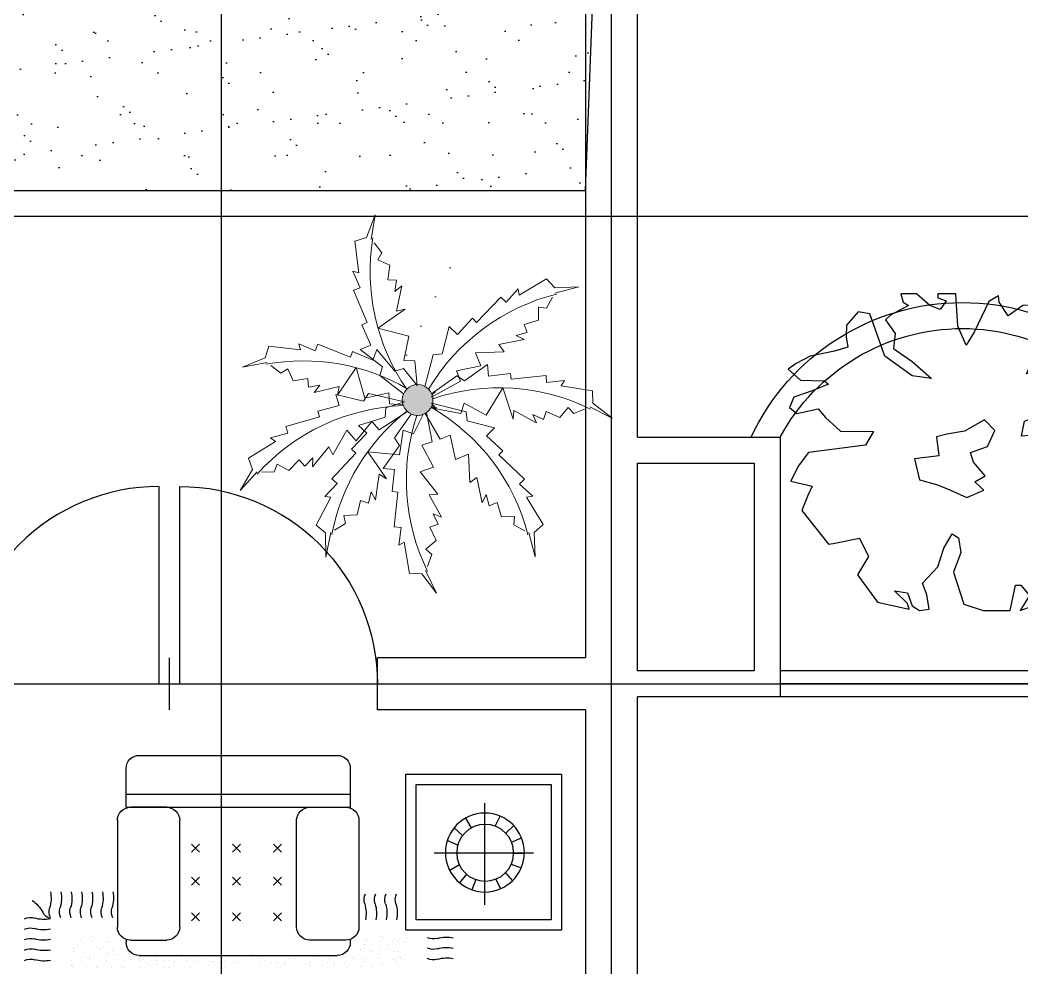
# Model space of a CAD drawing. Header units: millimetres. Extents: x 1203 to 40067, y 460 to 24960.
# Drawn here: x 17054 to 20909, y 16267 to 19916 of the extents above; entities that cross this region are included whole.
import ezdxf
from ezdxf.enums import TextEntityAlignment as Align

# ---------------------------------------------------------------- set-up
doc = ezdxf.new("R2010")
doc.units = ezdxf.units.MM
for name, color, linetype in [('2D', 7, 'Continuous'), ('DOTE', 1, 'Continuous'), ('JAJU', 2, 'Continuous'), ('JJ', 252, 'Continuous'), ('LVTRY', 6, 'Continuous'), ('SPACE', 3, 'Continuous'), ('WALL', 255, 'Continuous'), ('WINDOW', 2, 'Continuous'), ('WINDOW_TEXT', 7, 'Continuous')]:
    doc.layers.add(name, color=color, linetype=linetype)
doc.layers.add('植蜗', color=112, linetype='Continuous', lineweight=18)
doc.styles.add('DIM_FONT', font='SIMPLEX.shx', dxfattribs={"width": 0.8})
doc.styles.add('SIMPLEX', font='SIMPLEX.SHX')
doc.styles.get("Standard").update_dxf_attribs({"font": 'arial.ttf'})
pattern_1 = [(0, (-107970.93, -24056.27), (74.75576, 149.51152), [0, -149.51152])]

# ---------------------------------------------------------------- blocks, each defined once
blk = doc.blocks.new('_F120JDH')
at = {"layer": '2D', "color": 3}
for p, q in [((-622.5, 1510.2), (-599, 1428.8)), ((-470.6, 1510.2), (-622.5, 1510.2)), ((-342, 1397.5), (-470.6, 1510.2)), ((-90.9, 1510.2), (-266.2, 1510.2)), ((-266.2, 1510.2), (-266.2, 1472.6)), ((-266.2, 1472.6), (-184.4, 1441.3)), ((-73.4, 1197.2), (-90.9, 1510.2)), ((318, 1491.4), (224.5, 1435.1)), ((323.9, 1428.8), (318, 1491.4)), ((-546.5, 1397.5), (-721.7, 1303.7)), ((-599, 1428.8), (-546.5, 1397.5)), ((-242.8, 1360), (-342, 1397.5)), ((-184.4, 1441.3), (-242.8, 1360)), ((224.5, 1435.1), (84.3, 1140.9)), ((411.4, 1297.4), (323.9, 1428.8)), ((551.6, 1397.5), (411.4, 1297.4)), ((726.9, 1403.8), (551.6, 1397.5)), ((668.5, 1247.4), (726.9, 1403.8)), ((-1031.4, 1335), (-1142.4, 1209.7)), ((-920.4, 1316.2), (-1031.4, 1335)), ((-774.4, 909.4), (-920.4, 1316.2)), ((-721.7, 1303.7), (-768.5, 1259.9)), ((-768.5, 1259.9), (-675.1, 1128.4)), ((773.7, 1284.9), (668.5, 1247.4)), ((797, 1147.1), (773.7, 1284.9)), ((-1142.4, 1209.7), (-1148.2, 1097.1)), ((8.4, 1015.7), (-73.4, 1197.2)), ((-1148.2, 1097.1), (-1130.6, 997)), ((-675.1, 1128.4), (-692.6, 984.5)), ((84.3, 1140.9), (8.4, 1015.7)), ((703.5, 990.7), (797, 1147.1)), ((-1130.6, 997), (-1259.2, 959.4)), ((-692.6, 984.5), (-511.5, 859.2)), ((586.8, 740.3), (703.5, 990.7)), ((1007.3, 1028.3), (826.2, 790.4)), ((1188.3, 946.9), (1007.3, 1028.3)), ((-1492.9, 909.4), (-1627.2, 840.4)), ((-1259.2, 959.4), (-1492.9, 909.4)), ((-511.5, 721.6), (-774.4, 909.4)), ((1200.1, 846.7), (1188.3, 946.9)), ((-1627.2, 840.4), (-1703.1, 784.1)), ((-1703.1, 784.1), (-1586.3, 677.8)), ((-511.5, 859.2), (-324.6, 696.5)), ((826.2, 790.4), (586.8, 740.3)), ((1077.4, 777.9), (1200.1, 846.7)), ((1170.9, 702.8), (1077.4, 777.9)), ((-1586.3, 677.8), (-1358.5, 671.5)), ((-324.6, 696.5), (-511.5, 721.6)), ((1305.2, 709), (1170.9, 702.8)), ((1381.1, 640.2), (1305.2, 709)), ((-1317.6, 640.2), (-1475.3, 577.6)), ((-1358.5, 671.5), (-1317.6, 640.2)), ((1375.3, 358.5), (1381.1, 640.2)), ((-1650.5, 515.1), (-1691.4, 415)), ((-1475.3, 577.6), (-1650.5, 515.1)), ((-1691.4, 415), (-1621.3, 358.5)), ((-1621.3, 358.5), (-1416.9, 402.3)), ((-1416.9, 402.3), (-1346.9, 321)), ((-1346.9, 321), (-1200.7, 189.6)), ((183.6, 296), (-9.2, 189.6)), ((283, 195.9), (183.6, 296)), ((569.2, 283.5), (785.3, 371.1)), ((785.3, 371.1), (1001.4, 371.1)), ((1001.4, 371.1), (1311, 302.2)), ((1311, 302.2), (1375.3, 358.5)), ((212.9, 39.3), (283, 195.9)), ((540, 139.4), (569.2, 283.5)), ((-1200.7, 189.6), (-885.3, 183.3)), ((-885.3, 183.3), (-961.3, 51.8)), ((-178.5, 158.3), (-277.8, 133.3)), ((-277.8, 133.3), (-254.5, -48.3)), ((-9.2, 189.6), (-178.5, 158.3)), ((762, 158.3), (540, 139.4)), ((1065.7, 114.4), (762, 158.3)), ((1159.2, -54.5), (1065.7, 114.4)), ((-961.3, 51.8), (-1510.4, -17)), ((49.3, -17), (212.9, 39.3)), ((-1510.4, -17), (-1609.6, -148.4)), ((-254.5, -48.3), (-488.2, -79.5)), ((-488.2, -79.5), (-441.4, -279.9)), ((78.5, -110.8), (49.3, -17)), ((1036.6, -148.4), (1159.2, -54.5)), ((-1609.6, -148.4), (-1679.8, -292.4)), ((189.5, -242.2), (78.5, -110.8)), ((1205.9, -223.5), (1036.6, -148.4)), ((-441.4, -279.9), (-277.8, -323.7)), ((90.2, -298.5), (189.5, -242.2)), ((1322.8, -298.5), (1205.9, -223.5)), ((-1679.8, -292.4), (-1475.3, -342.3)), ((-1475.3, -342.3), (-1516.2, -430)), ((-277.8, -323.7), (-172.7, -367.5)), ((-172.7, -367.5), (14.3, -448.8)), ((14.3, -448.8), (177.9, -380)), ((177.9, -380), (90.2, -298.5)), ((1422, -430), (1322.8, -298.5)), ((-1516.2, -430), (-1574.6, -574)), ((1340.2, -630.3), (1422, -430)), ((-1574.6, -574), (-1317.6, -899.4)), ((1410.3, -824.3), (1340.2, -630.3)), ((-1270.9, -893.2), (-1019.7, -843.1)), ((-1019.7, -843.1), (-932.1, -1018.3)), ((-207.7, -937), (-125.9, -799.3)), ((-125.9, -799.3), (-67.5, -836.9)), ((-67.5, -836.9), (-44.1, -980.8)), ((1276, -874.4), (1410.3, -824.3)), ((-1317.6, -899.4), (-1270.9, -893.2)), ((-266.2, -1118.5), (-207.7, -937)), ((732.8, -987), (843.8, -918.2)), ((843.8, -918.2), (1001.4, -937)), ((1001.4, -937), (1135.8, -955.7)), ((1135.8, -955.7), (1276, -874.4)), ((-932.1, -1018.3), (-1037.2, -1193.6)), ((-44.1, -980.8), (-114.3, -1168.6)), ((837.9, -1124.8), (732.8, -987)), ((-412.2, -1275), (-266.2, -1118.5)), ((960.5, -1368.8), (837.9, -1124.8)), ((-1037.2, -1193.6), (-844.4, -1456.5)), ((-114.3, -1168.6), (-14.9, -1475.3)), ((-371.3, -1387.6), (-412.2, -1275)), ((429, -1537.8), (481.5, -1293.7)), ((481.5, -1293.7), (534.1, -1293.7)), ((534.1, -1293.7), (615.9, -1393.8)), ((709.4, -1381.3), (680.2, -1275)), ((680.2, -1275), (785.3, -1325)), ((785.3, -1325), (797, -1381.3)), ((-558.2, -1469), (-680.8, -1350)), ((-680.8, -1350), (-558.2, -1368.8)), ((-558.2, -1368.8), (-511.5, -1494.1)), ((-347.9, -1525.3), (-371.3, -1387.6)), ((615.9, -1393.8), (528.3, -1537.8)), ((668.5, -1487.8), (709.4, -1381.3)), ((797, -1381.3), (791.2, -1444)), ((791.2, -1444), (867.1, -1494.1)), ((867.1, -1494.1), (960.5, -1368.8)), ((-844.4, -1456.5), (-540.7, -1525.3)), ((-540.7, -1525.3), (-558.2, -1469)), ((-511.5, -1494.1), (-441.4, -1537.8)), ((-441.4, -1537.8), (-347.9, -1525.3)), ((-14.9, -1475.3), (172, -1537.8)), ((172, -1537.8), (429, -1537.8)), ((528.3, -1537.8), (668.5, -1487.8))]:
    blk.add_line(p, q, dxfattribs=at)
at = {"flags": 9}
for tag in ['YSIZE', 'XSIZE']:
    blk.add_attdef(tag, (0, 0), '', height=300, rotation=0.5, dxfattribs=at)
blk = doc.blocks.new('10527094442880')
for p, q in [((-700, 50), (700, 50)), ((-700, 0), (700, 0)), ((-700, -50), (700, -50))]:
    blk.add_line(p, q)
at = {"style": 'SIMPLEX', "flags": 9}
blk.add_attdef('A', text='', height=1, dxfattribs=at).set_placement((0, 0), align=Align.MIDDLE)
blk = doc.blocks.new('_F125DOR')
at = {"layer": '植蜗'}
h = blk.add_hatch(dxfattribs=at)
h.set_pattern_fill('DOTS', color=256, scale=94.180485, style=0)
h.set_pattern_definition(pattern_1)
h.paths.add_polyline_path([(149, 623.5), (109.7, 616), (140.6, 656.5), (108.3, 676.7), (147.1, 728.9), (111.8, 775), (142.9, 793.2), (132.6, 860, 0.216707), (-42.3, 123.9), (36, 305.5), (36.4, 307.3), (-4.7, 331.7), (66.9, 414.6), (13.9, 447.1), (110.5, 526.7), (73.8, 537.9)], flags=17)
h.paths.add_polyline_path([(132.6, 860), (131.2, 868.8), (199.5, 954.5), (117, 885.8), (64.2, 896), (11.9, 766), (-8, 784.5), (-15.3, 705.8), (-46.6, 710), (-63.9, 556.2), (-89, 559.5), (-98.8, 462.1), (-148.9, 468.7), (-132.5, 430.1), (-98.1, 428.7), (-109.1, 374.6), (-100.4, 354), (-116.5, 338.7), (-122.5, 309.1), (-114.4, 289.7), (-64.3, 288.4), (-48, 132), (-43.4, 121.2), (-42.3, 123.9, -0.216707)])
h = blk.add_hatch(dxfattribs=at)
h.set_pattern_fill('DOTS', color=256, scale=94.180485, style=0)
h.set_pattern_definition(pattern_1)
h.paths.add_polyline_path([(149, 623.5), (109.7, 616), (140.6, 656.5), (108.3, 676.7), (147.1, 728.9), (111.8, 775), (142.9, 793.2), (132.6, 860, 0.216707), (-42.3, 123.9), (36, 305.5), (36.4, 307.3), (-4.7, 331.7), (66.9, 414.6), (13.9, 447.1), (110.5, 526.7), (73.8, 537.9)], flags=17)
h.paths.add_polyline_path([(132.6, 860), (131.2, 868.8), (199.5, 954.5), (117, 885.8), (64.2, 896), (11.9, 766), (-8, 784.5), (-15.3, 705.8), (-46.6, 710), (-63.9, 556.2), (-89, 559.5), (-98.8, 462.1), (-148.9, 468.7), (-132.5, 430.1), (-98.1, 428.7), (-109.1, 374.6), (-100.4, 354), (-116.5, 338.7), (-122.5, 309.1), (-114.4, 289.7), (-64.3, 288.4), (-48, 132), (-43.4, 121.2), (-42.3, 123.9, -0.216707)])
blk.add_hatch(color=256, dxfattribs=at).paths.add_polyline_path([(-113.9, 54.3), (-123.6, 51.2, 0.801972), (30.2, 43.1), (25.5, 48.9), (31.3, 47.4, 0.053713), (33.1, 64.3, 0.056063), (31.1, 81.8), (25.5, 78.6), (29.7, 87.2, 0.337463), (-47.9, 143.1), (-47.4, 138.8), (-50.8, 143, 0.395741), (-124.7, 64.3, 0.023692), (-124.4, 56.8)])
for points in [[(-118.3, 95.5), (-240.2, 190.4), (-226.5, 235.4), (-340.9, 324.3), (-286.2, 346.1), (-331.7, 450.6), (-304.4, 461.4), (-374.3, 627.4), (-340.1, 640.9), (-377.4, 724.9), (-346.8, 717.4), (-367.5, 879.1), (-308.2, 898.8), (-263.6, 1015.4), (-284.3, 888.5)], [(-47.4, 138.8), (-60.7, 265.8), (-116.6, 267.3), (-91.1, 392.1), (-249.2, 433.2), (-110.5, 530.7), (-154.2, 521.2), (-126.6, 650.8), (-162.2, 620.8), (-153.8, 679.5), (-198.2, 681.6), (-188.5, 756.7), (-250.5, 783.4), (-229.2, 819.5), (-269.3, 870.8)], [(-8.8, 134), (33.6, 296.8), (80.3, 302), (116.7, 442.2), (158.3, 400.7), (236.2, 483.8), (257, 463), (381.8, 592.9), (407.8, 566.9), (470.1, 634.4), (475.3, 603.2), (615.6, 686.3), (657.2, 639.6), (781.9, 644.8), (657.2, 613.6)], [(25.5, 78.6), (173.9, 161.8), (153.1, 213.7), (277.8, 239.7), (251.8, 307.2), (397.4, 312.4), (371.4, 348.8), (501.3, 374.7), (459.7, 395.5), (516.9, 411.1), (501.3, 452.6), (574.1, 473.4), (574.1, 540.9), (615.6, 535.7), (646.8, 592.9)], [(-47.4, 138.8), (-118.4, 226.3), (-163.1, 211.7), (-254.3, 324.3), (-274.9, 269.3), (-380.3, 312.6), (-390.6, 285.1), (-557.9, 351.7), (-570.8, 317.3), (-655.5, 353), (-647.3, 322.4), (-809.5, 340), (-828, 280.2), (-943.7, 233.4), (-817.2, 256.6)], [(-120.7, 39.5), (-190.2, 45.3), (-192.8, 101.2), (-317.1, 73.2), (-361.3, 230.5), (-456, 90), (-447.4, 133.8), (-576.4, 103.7), (-547.2, 139.8), (-605.7, 130.3), (-608.7, 174.6), (-683.5, 163.4), (-711.4, 224.8), (-747.1, 202.9), (-799.2, 242)], [(26.1, 96.7), (155.9, 188.5), (195, 162.3), (313.2, 246.1), (318.2, 187.5), (431.4, 200.8), (433.9, 171.5), (613, 190.3), (616.1, 153.7), (707.3, 165.1), (691.2, 137.9), (852, 111), (853.6, 48.5), (952.3, -28), (836.9, 28.6)], [(22.3, 24.4), (176.1, -5.2), (193.7, 47.9), (305.8, -12.6), (390.9, 126.8), (444.1, -34.1), (447.6, 10.4), (563.7, -53.5), (545.3, -10.8), (599.1, -35.8), (613.9, 6.1), (682.9, -25), (726.5, 26.6), (754.9, -4.1), (815.6, 19.4)], [(46.5, 105.5), (25.2, 98.7)], [(41.1, 110.4), (25.5, 78.6)], [(-113.9, 54.3), (-297.2, 97.8), (-323.7, 58.9), (-464.7, 92.4), (-447.4, 36.2), (-557.4, 6.3), (-548.7, -21.8), (-721.9, -71.2), (-711.1, -106.3), (-800, -129.8), (-774.9, -149), (-914, -234.1), (-892.2, -292.7), (-955.2, -400.5), (-869.2, -304.9)], [(-113.9, 54.3), (-209.1, 24), (-211.7, -23), (-349.8, -66.9), (-306.1, -106.2), (-384.8, -188.5), (-362.9, -208.2), (-485.8, -339.7), (-458.5, -364.3), (-522.5, -430.2), (-491.1, -433.7), (-566.5, -578.3), (-517.6, -617.3), (-516, -742.1), (-491.7, -615.9)], [(-97.6, 4.7), (-243.7, -89.4), (-279.8, -46.7), (-361.2, -144.8), (-408.6, -90.2), (-481.4, -216.3), (-501.3, -176.4), (-585.1, -279), (-584, -232.5), (-624.6, -275.7), (-654, -242.5), (-706.4, -297.1), (-766, -265.4), (-780.9, -304.6), (-846, -305.4)], [(0, 0), (28.8, -150.2), (-24.3, -167.8), (36.3, -279.9), (-32.1, -303.6), (57.7, -418.2), (13.2, -421.7), (77.1, -537.8), (34.4, -519.4), (59.4, -573.2), (17.5, -588), (48.6, -657), (-3, -700.5), (27.7, -729), (4.2, -789.7)], [(53.2, 24.8), (23.9, 27.3)], [(25.5, 48.9), (203.2, 4.3), (208.8, -42.4), (349.4, -77.6), (308.2, -119.5), (392, -196.7), (371.4, -217.7), (502.3, -341.3), (476.6, -367.5), (544.6, -429.3), (513.5, -434.7), (597.8, -574.3), (551.4, -616.3), (557.7, -741), (525.5, -616.5)], [(50.6, 17.9), (25.5, 48.9)], [(-17.9, -9.5), (-66.7, -108.8), (-119.7, -90.9), (-138.8, -216.8), (-301.4, -200.8), (-205, -340.1), (-242.7, -316.2), (-261.6, -447.3), (-284.6, -406.9), (-297, -464.8), (-339.4, -451.5), (-356.2, -525.3), (-423.6, -528.9), (-416.1, -570.2), (-471.5, -604.4)], [(-78.3, -7.7), (-164.9, -130), (-138.7, -169.1), (-222.4, -287.3), (-163.9, -292.3), (-177.1, -405.5), (-147.8, -408), (-166.7, -587), (-130.1, -590.1), (-141.5, -681.3), (-114.3, -665.2), (-87.4, -826.1), (-24.9, -827.7), (51.6, -926.4), (-5, -811)], [(-6.6, -4.2), (69.4, -137.2), (121.2, -115.9), (148.2, -240.4), (215.5, -213.9), (222, -359.3), (258.1, -333), (285.2, -462.7), (305.6, -421), (321.7, -478), (363.1, -462), (384.5, -534.6), (452, -534), (447.2, -575.6), (504.6, -606.3)]]:
    blk.add_lwpolyline(points, dxfattribs=at)
blk.add_circle((-45.8, 64.3), 78.9, dxfattribs=at)
for centre, start, end in [((773.5, 723.3), 170.6502, 214.583), ((924.2, -423.2), 103.9667, 149.2868), ((-631.2, -797.7), 59.9609, 100.481), ((558, -826.4), 118.7615, 119.966), ((372.6, -936), 63.8227, 108.6401), ((-78.2, -1026.3), 92.2235, 138.1057), ((558, -826.4), 128.3071, 169.1343), ((-508.9, -892.6), 14.4697, 59.919), ((-631.2, -797.7), 50.1082, 51.6793), ((959.7, -346.8), 161.7888, 206.1699)]:
    blk.add_arc(centre, 1063, start, end, dxfattribs=at)
at = {"ltscale": 150, "style": 'DIM_FONT', "width": 0.8, "flags": 9}
for tag in ['YSIZE', 'XSIZE']:
    blk.add_attdef(tag, (0, 0), '', height=0.5, dxfattribs=at)
blk = doc.blocks.new('_DBLK')
blk.add_line((-0.45, 0), (-0.45, -0.95))
blk.add_arc((-0.45, 0), 0.95, 270, 0)
at = {"layer": 'WINDOW_TEXT', "style": 'SIMPLEX', "flags": 9}
blk.add_attdef('A', text='', height=1, dxfattribs=at).set_placement((0, 1.5), align=Align.MIDDLE)
blk = doc.blocks.new('_C0FZY')
at = {"layer": 'JJ', "color": 8}
for p, q in [((1716.9, 901.9), (954.4, 901.9)), ((904.4, 851.9), (904.4, 699)), ((1766.9, 701.9), (1766.9, 851.9)), ((91.2, 829.4), (91.2, 229.4)), ((691.2, 829.4), (91.2, 829.4)), ((691.2, 229.4), (691.2, 829.4)), ((651.2, 789.4), (131.2, 789.4)), ((131.2, 789.4), (131.2, 269.4)), ((651.2, 269.4), (651.2, 789.4)), ((1766.9, 751.9), (904.4, 751.9)), ((387.9, 717.5), (387.9, 326.1)), ((1766.9, 701.9), (904.4, 701.9)), ((1060.7, 701.9), (921, 701.9)), ((1610.7, 701.9), (1750.3, 701.9)), ((347.4, 629.5), (327.3, 667.6)), ((387.9, 679.7), (387.9, 636.3)), ((438.5, 622.5), (459.9, 660.7)), ((306.5, 602.7), (275.6, 631.5)), ((472.4, 593.1), (504.6, 623.3)), ((871, 651.9), (871, 240.7)), ((1110.7, 240.7), (1110.7, 651.9)), ((1560.7, 240.7), (1560.7, 651.9)), ((1800.3, 651.9), (1800.3, 240.7)), ((283.9, 567.9), (245.8, 585)), ((490.6, 556.8), (531.2, 574.1)), ((1169.3, 559.6), (1199.5, 529.4)), ((1199.5, 559.6), (1169.3, 529.4)), ((1326.9, 559.6), (1357.1, 529.4)), ((1357.1, 559.6), (1326.9, 529.4)), ((1484.5, 559.6), (1514.7, 529.4)), ((1514.7, 559.6), (1484.5, 529.4)), ((199, 525.4), (581.2, 525.4)), ((276, 525.5), (234.7, 525.4)), ((285, 483.5), (246.6, 468.6)), ((484.6, 480.9), (521.5, 458.1)), ((307.4, 450.2), (279.9, 419.5)), ((344.8, 425.4), (325.9, 388.5)), ((456.8, 444.1), (484.1, 411.4)), ((1169.3, 432.6), (1199.5, 402.4)), ((1199.5, 432.6), (1169.3, 402.4)), ((1326.9, 432.6), (1357.1, 402.4)), ((1357.1, 432.6), (1326.9, 402.4)), ((1484.5, 432.6), (1514.7, 402.4)), ((1514.7, 432.6), (1484.5, 402.4)), ((421.9, 423.8), (437.2, 384.5)), ((1169.3, 295.4), (1199.5, 265.2)), ((1199.5, 295.4), (1169.3, 265.2)), ((1357.1, 295.4), (1326.9, 265.2)), ((1326.9, 295.4), (1357.1, 265.2)), ((1484.5, 295.4), (1514.7, 265.2)), ((1514.7, 295.4), (1484.5, 265.2)), ((131.2, 269.4), (651.2, 269.4)), ((91.2, 229.4), (691.2, 229.4)), ((685.7, 195.1), (685.7, 195.1)), ((690, 199.8), (690, 199.8)), ((694.7, 212.2), (694.7, 212.2)), ((715.2, 193.7), (715.2, 193.7)), ((733.8, 194.2), (733.8, 194.2)), ((779.6, 203.9), (779.6, 203.9)), ((780.2, 197.6), (780.2, 197.6)), ((790.6, 204), (790.6, 204)), ((846.8, 192.8), (846.8, 192.8)), ((873.4, 198.6), (873.4, 198.6)), ((877.7, 203.3), (877.7, 203.3)), ((885.7, 194.7), (885.7, 194.7)), ((1832.1, 202.3), (1832.1, 202.3)), ((1886.2, 196.3), (1886.2, 196.3)), ((1897.5, 205), (1897.5, 205)), ((1903.9, 206.5), (1903.9, 206.5)), ((1976.4, 194.1), (1976.4, 194.1)), ((693.3, 182.8), (693.3, 182.8)), ((716.9, 180.5), (716.9, 180.5)), ((727, 183.5), (727, 183.5)), ((742.3, 184.4), (742.3, 184.4)), ((755.7, 170.8), (755.7, 170.8)), ((760, 175.5), (760, 175.5)), ((784.2, 169.4), (784.2, 169.4)), ((791.2, 186), (791.2, 186)), ((822.1, 174.2), (822.1, 174.2)), ((840.2, 187.6), (840.2, 187.6)), ((849.6, 172.2), (849.6, 172.2)), ((850.2, 173.3), (850.2, 173.3)), ((851.3, 159), (851.3, 159)), ((861.1, 156.1), (861.1, 156.1)), ((889.1, 189.2), (889.1, 189.2)), ((904.4, 190.7), (904.4, 181.9)), ((921, 190.7), (1060.7, 190.7)), ((1750.3, 190.7), (1610.7, 190.7)), ((1766.9, 190.7), (1766.9, 181.9)), ((1788.7, 190.6), (1788.7, 190.6)), ((1796.3, 183.7), (1796.3, 183.7)), ((1834.8, 181.6), (1834.8, 181.6)), ((1836.5, 168.4), (1836.5, 168.4)), ((1840.3, 186), (1840.3, 186)), ((1845.3, 185.3), (1845.3, 185.3)), ((1858.7, 166.4), (1858.7, 166.4)), ((1868.8, 154.7), (1868.8, 154.7)), ((1872.6, 157.2), (1872.6, 157.2)), ((1879.4, 167.9), (1879.4, 167.9)), ((1881.9, 191.6), (1881.9, 191.6)), ((1894.2, 186.9), (1894.2, 186.9)), ((1899.2, 191.8), (1899.2, 191.8)), ((1903.7, 157.3), (1903.7, 157.3)), ((1917.7, 156.3), (1917.7, 156.3)), ((1936.2, 177.7), (1936.2, 177.7)), ((1943, 188.4), (1943, 188.4)), ((1943.2, 188.5), (1943.2, 188.5)), ((1951.9, 167.3), (1951.9, 167.3)), ((1956.2, 172), (1956.2, 172)), ((1966.4, 180.7), (1966.4, 180.7)), ((1966.7, 157.9), (1966.7, 157.9)), ((1969.1, 160.1), (1969.1, 160.1)), ((694.2, 116.3), (694.2, 116.3)), ((694.9, 133.1), (694.9, 133.1)), ((708, 118.8), (708, 118.8)), ((712.3, 123.4), (712.3, 123.4)), ((719.6, 148.5), (719.6, 148.5)), ((721.5, 146), (721.5, 146)), ((724.2, 125.3), (724.2, 125.3)), ((732.5, 145.5), (732.5, 145.5)), ((743.1, 117.9), (743.1, 117.9)), ((758.5, 153.6), (758.5, 153.6)), ((768.6, 150.1), (768.6, 150.1)), ((786.9, 148.8), (786.9, 148.8)), ((788.6, 135.5), (788.6, 135.5)), ((790.7, 124.9), (790.7, 124.9)), ((792.1, 119.5), (792.1, 119.5)), ((797.5, 135.6), (797.5, 135.6)), ((802.5, 121.2), (802.5, 121.2)), ((817.5, 151.7), (817.5, 151.7)), ((825.7, 146.5), (825.7, 146.5)), ((830, 151.2), (830, 151.2)), ((841, 121.1), (841, 121.1)), ((854.3, 145.4), (854.3, 145.4)), ((855.8, 124.5), (855.8, 124.5)), ((866.4, 153.3), (866.4, 153.3)), ((889.9, 122.7), (889.9, 122.7)), ((895.7, 122.2), (895.7, 122.2)), ((900, 126.9), (900, 126.9)), ((921.2, 127.2), (921.2, 127.2)), ((938.9, 124.3), (938.9, 124.3)), ((949.4, 136.1), (949.4, 136.1)), ((1716.9, 131.9), (954.4, 131.9)), ((987.8, 125.9), (987.8, 125.9)), ((988.5, 118), (988.5, 118)), ((990.2, 124.7), (990.2, 124.7)), ((1036.8, 127.5), (1036.8, 127.5)), ((1045.3, 127.8), (1045.3, 127.8)), ((1052.9, 126.3), (1052.9, 126.3)), ((1083.4, 125.7), (1083.4, 125.7)), ((1085.7, 129.1), (1085.7, 129.1)), ((1087.7, 130.4), (1087.7, 130.4)), ((1118.3, 129.1), (1118.3, 129.1)), ((1120, 115.9), (1120, 115.9)), ((1134.7, 130.7), (1134.7, 130.7)), ((1140.4, 118.5), (1140.4, 118.5)), ((1177.9, 128.2), (1177.9, 128.2)), ((1183.6, 132.3), (1183.6, 132.3)), ((1232.5, 133.9), (1232.5, 133.9)), ((1243, 121), (1243, 121)), ((1249.9, 128.2), (1249.9, 128.2)), ((1271.1, 129.2), (1271.1, 129.2)), ((1275.4, 133.8), (1275.4, 133.8)), ((1281.5, 135.5), (1281.5, 135.5)), ((1299.8, 130.8), (1299.8, 130.8)), ((1315.3, 131), (1315.3, 131)), ((1317.1, 117.8), (1317.1, 117.8)), ((1330.4, 137.1), (1330.4, 137.1)), ((1365.6, 131.6), (1365.6, 131.6)), ((1395, 121.5), (1395, 121.5)), ((1447, 130.1), (1447, 130.1)), ((1458.8, 132.6), (1458.8, 132.6)), ((1463.1, 137.3), (1463.1, 137.3)), ((1497.6, 124), (1497.6, 124)), ((1512.4, 132.9), (1512.4, 132.9)), ((1514.1, 119.7), (1514.1, 119.7)), ((1553.3, 135.1), (1553.3, 135.1)), ((1554.4, 133.8), (1554.4, 133.8)), ((1644, 132), (1644, 132)), ((1646.5, 136.1), (1646.5, 136.1)), ((1649.5, 124.4), (1649.5, 124.4)), ((1709.4, 134.8), (1709.4, 134.8)), ((1711.2, 121.5), (1711.2, 121.5)), ((1720.8, 116.5), (1720.8, 116.5)), ((1741, 138.6), (1741, 138.6)), ((1745.3, 116.2), (1745.3, 116.2)), ((1747.1, 117.1), (1747.1, 117.1)), ((1752.2, 126.9), (1752.2, 126.9)), ((1796, 118.7), (1796, 118.7)), ((1809, 136.7), (1809, 136.7)), ((1815.8, 147.4), (1815.8, 147.4)), ((1819.8, 153.1), (1819.8, 153.1)), ((1834.2, 139.6), (1834.2, 139.6)), ((1838.5, 144.3), (1838.5, 144.3)), ((1841.1, 133.9), (1841.1, 133.9)), ((1845, 120.3), (1845, 120.3)), ((1893.9, 121.9), (1893.9, 121.9)), ((1904.1, 127.4), (1904.1, 127.4)), ((1906.5, 136.7), (1906.5, 136.7)), ((1908.2, 123.4), (1908.2, 123.4)), ((1908.5, 120), (1908.5, 120)), ((1928.7, 142.1), (1928.7, 142.1)), ((1942.8, 123.5), (1942.8, 123.5)), ((1967.7, 147.9), (1967.7, 147.9)), ((1970.9, 146.9), (1970.9, 146.9)), ((684.8, 93.5), (684.8, 93.5)), ((719.3, 83.5), (719.3, 83.5)), ((725.9, 112.1), (725.9, 112.1)), ((727.1, 104.4), (727.1, 104.4)), ((733.9, 115.1), (733.9, 115.1)), ((768.2, 85.1), (768.2, 85.1)), ((778, 94.5), (778, 94.5)), ((782.3, 99.1), (782.3, 99.1)), ((793.2, 101), (793.2, 101)), ((817.2, 86.7), (817.2, 86.7)), ((822.2, 95.1), (822.2, 95.1)), ((858.6, 103.8), (858.6, 103.8)), ((860.3, 90.6), (860.3, 90.6)), ((866.1, 88.3), (866.1, 88.3)), ((872.5, 96.9), (872.5, 96.9)), ((885.8, 115.6), (885.8, 115.6)), ((915.1, 89.9), (915.1, 89.9)), ((918.1, 86.8), (918.1, 86.8)), ((923, 114), (923, 114)), ((924.9, 97.5), (924.9, 97.5)), ((964, 91.5), (964, 91.5)), ((965.7, 97.9), (965.7, 97.9)), ((970, 102.6), (970, 102.6)), ((981.7, 107.3), (981.7, 107.3)), ((990.2, 102.9), (990.2, 102.9)), ((1013, 93.1), (1013, 93.1)), ((1055.6, 105.7), (1055.6, 105.7)), ((1057.3, 92.5), (1057.3, 92.5)), ((1060.2, 100.4), (1060.2, 100.4)), ((1061.9, 94.7), (1061.9, 94.7)), ((1076.8, 98), (1076.8, 98)), ((1110.8, 96.3), (1110.8, 96.3)), ((1153.4, 101.4), (1153.4, 101.4)), ((1157.7, 106.1), (1157.7, 106.1)), ((1159.8, 97.9), (1159.8, 97.9)), ((1172.6, 89.8), (1172.6, 89.8)), ((1179.4, 100.5), (1179.4, 100.5)), ((1187.2, 104.8), (1187.2, 104.8)), ((1190, 84.2), (1190, 84.2)), ((1208.7, 99.5), (1208.7, 99.5)), ((1236.2, 110.3), (1236.2, 110.3)), ((1247.9, 103.9), (1247.9, 103.9)), ((1252.6, 107.6), (1252.6, 107.6)), ((1254.4, 94.4), (1254.4, 94.4)), ((1257.7, 101.1), (1257.7, 101.1)), ((1306.6, 102.7), (1306.6, 102.7)), ((1331.4, 101), (1331.4, 101)), ((1341.1, 104.9), (1341.1, 104.9)), ((1345.4, 109.6), (1345.4, 109.6)), ((1355.5, 104.3), (1355.5, 104.3)), ((1384.3, 106.7), (1384.3, 106.7)), ((1387, 86), (1387, 86)), ((1404.5, 105.9), (1404.5, 105.9)), ((1415.4, 85.3), (1415.4, 85.3)), ((1427.2, 92.7), (1427.2, 92.7)), ((1434, 103.4), (1434, 103.4)), ((1435.6, 107.4), (1435.6, 107.4)), ((1449.7, 109.5), (1449.7, 109.5)), ((1451.4, 96.2), (1451.4, 96.2)), ((1453.4, 107.5), (1453.4, 107.5)), ((1490.8, 113.2), (1490.8, 113.2)), ((1502.4, 109.1), (1502.4, 109.1)), ((1518.7, 85.2), (1518.7, 85.2)), ((1528.8, 108.3), (1528.8, 108.3)), ((1533.1, 113), (1533.1, 113)), ((1551.3, 110.7), (1551.3, 110.7)), ((1581.3, 108.6), (1581.3, 108.6)), ((1584.1, 87.9), (1584.1, 87.9)), ((1585.9, 103.9), (1585.9, 103.9)), ((1598.8, 84), (1598.8, 84)), ((1600.3, 112.3), (1600.3, 112.3)), ((1603.1, 88.7), (1603.1, 88.7)), ((1623.3, 110.8), (1623.3, 110.8)), ((1625, 85.9), (1625, 85.9)), ((1646.7, 111.4), (1646.7, 111.4)), ((1648.5, 98.1), (1648.5, 98.1)), ((1649.2, 113.9), (1649.2, 113.9)), ((1681.7, 95.7), (1681.7, 95.7)), ((1688.6, 106.4), (1688.6, 106.4)), ((1693.3, 86.5), (1693.3, 86.5)), ((1698.1, 115.5), (1698.1, 115.5)), ((1715.7, 87), (1715.7, 87)), ((1716.5, 111.8), (1716.5, 111.8)), ((1776.9, 86.4), (1776.9, 86.4)), ((1778.4, 110.5), (1778.4, 110.5)), ((1781.1, 89.8), (1781.1, 89.8)), ((1786.5, 87.5), (1786.5, 87.5)), ((1790.8, 92.2), (1790.8, 92.2)), ((1811, 114.3), (1811, 114.3)), ((1822.3, 84.5), (1822.3, 84.5)), ((1840.5, 106.9), (1840.5, 106.9)), ((1843.8, 113.2), (1843.8, 113.2)), ((1845.5, 100), (1845.5, 100)), ((1871.2, 86.1), (1871.2, 86.1)), ((1879.5, 88.8), (1879.5, 88.8)), ((1881, 90), (1881, 90)), ((1904.2, 115.3), (1904.2, 115.3)), ((1912.7, 88.9), (1912.7, 88.9)), ((1920.2, 87.7), (1920.2, 87.7)), ((1936.3, 98.6), (1936.3, 98.6)), ((1943.1, 109.4), (1943.1, 109.4)), ((1969.1, 89.3), (1969.1, 89.3)), ((1974.2, 91), (1974.2, 91)), ((1975.4, 112.4), (1975.4, 112.4)), ((1978.1, 91.7), (1978.1, 91.7)), ((1978.5, 95.7), (1978.5, 95.7))]:
    blk.add_line(p, q, dxfattribs=at)
for centre, radius in [((386.5, 527.8), 151.9), ((385.4, 526.9), 109.4)]:
    blk.add_circle(centre, radius, dxfattribs=at)
for centre, radius, start, end in [((954.4, 851.9), 50, 90, 180), ((1716.9, 851.9), 50, 0, 90), ((921, 651.9), 50, 90, 180), ((1060.7, 651.9), 50, 0, 90), ((1610.7, 651.9), 50, 90, 180), ((1750.3, 651.9), 50, 0, 90), ((675.5, 345.7), 55.8, 343.393, 24.5606), ((715.5, 345.7), 55.8, 343.393, 24.5606), ((755.5, 345.7), 55.8, 343.393, 24.5606), ((795.5, 345.7), 55.8, 343.393, 24.5606), ((1941, 351.7), 125.5, 168.5105, 196.607), ((1981, 351.7), 125.5, 168.5105, 196.607), ((2021, 351.7), 125.5, 168.5105, 196.607), ((2061, 351.7), 125.5, 168.5105, 196.607), ((2101, 351.7), 125.5, 168.5105, 196.607), ((2141, 351.7), 125.5, 168.5105, 196.607), ((2181, 351.7), 125.5, 168.5105, 196.607), ((849.2, 293.9), 125.5, 163.393, 191.4895), ((889.2, 293.9), 125.5, 163.393, 191.4895), ((929.2, 293.9), 125.5, 163.393, 191.4895), ((969.2, 293.9), 125.5, 163.393, 191.4895), ((1767.2, 299.9), 55.8, 335.4394, 16.607), ((1807.2, 299.9), 55.8, 335.4394, 16.607), ((1847.2, 299.9), 55.8, 335.4394, 16.607), ((1887.2, 299.9), 55.8, 335.4394, 16.607), ((1927.2, 299.9), 55.8, 335.4394, 16.607), ((1967.2, 299.9), 55.8, 335.4394, 16.607), ((2007.2, 299.9), 55.8, 335.4394, 16.607), ((2198, 238.6), 125.5, 123.5105, 151.607), ((2038.5, 324.8), 55.8, 290.4394, 331.607), ((2083, 395.6), 125.5, 258.5105, 286.607), ((2134.8, 221.8), 55.8, 65.4394, 106.607), ((921, 240.7), 50, 180, 270), ((1060.7, 240.7), 50, 270, 0), ((1610.7, 240.7), 50, 180, 270), ((1750.3, 240.7), 50, 270, 0), ((2083, 355.6), 125.5, 258.5105, 286.607), ((2134.8, 181.8), 55.8, 65.4394, 106.607), ((533, 77), 125.5, 73.393, 101.4895), ((584.9, 250.7), 55.8, 253.393, 294.5606), ((2083, 315.6), 125.5, 258.5105, 286.607), ((2134.8, 141.8), 55.8, 65.4394, 106.607), ((533, 37), 125.5, 73.393, 101.4895), ((584.9, 210.7), 55.8, 253.393, 294.5606), ((954.4, 181.9), 50, 180, 270), ((1716.9, 181.9), 50, 270, 0), ((2083, 275.6), 125.5, 258.5105, 286.607), ((2134.8, 101.8), 55.8, 65.4394, 106.607), ((533, -3), 125.5, 73.393, 101.4895), ((584.9, 170.7), 55.8, 253.393, 294.5606), ((2134.8, 61.8), 55.8, 65.4394, 106.607), ((2134.8, 61.8), 55.8, 65.4394, 106.607), ((2083, 235.6), 125.5, 258.5105, 286.607), ((2083, 235.6), 125.5, 258.5105, 286.607)]:
    blk.add_arc(centre, radius, start, end, dxfattribs=at)
at = {"style": 'DIM_FONT', "width": 0.8, "flags": 9}
for tag in ['YSIZE', 'XSIZE']:
    blk.add_attdef(tag, (0, 0), '', height=0.5, dxfattribs=at)
blk = doc.blocks.new('111')
blk.add_blockref('_C0FZY', (14400, 8700))
blk = doc.blocks.new('_C245JOH')
at = {"layer": 'LVTRY', "xscale": -1}
blk.add_blockref('111', (14400, -7775), dxfattribs=at)
at = {"style": 'DIM_FONT', "width": 0.7, "flags": 9}
for tag in ['XSIZE', 'YSIZE']:
    blk.add_attdef(tag, (0, 0), '', height=0.5, dxfattribs=at)

msp = doc.modelspace()

# ---------------------------------------------------------------- hatches: boundary and pattern name
at = {"layer": 'JAJU'}
h = msp.add_hatch(dxfattribs=at)
h.set_pattern_fill('AR-SAND', color=3, scale=5, style=0)
h.set_pattern_definition([(37.5, (19136.03, 6189.65), (-8.0002, 244.7066), [0, -193.04, 0, -215.9, 0, -206.375]), (7.5, (19136.03, 6189.65), (224.7616, 358.4126), [0, -104.14, 0, -173.99, 0, -66.675]), (327.5, (18979.82, 6189.65), (395.4962, 0.7186), [0, -63.5, 0, -228.6, 0, -298.45]), (317.5, (18979.82, 6189.65), (381.778, 111.465), [0, -31.75, 0, -149.86, 0, -171.45])])
edge = h.paths.add_edge_path()
edge.add_line((14629.2, 19260.4), (19229.2, 19260.4))
edge.add_line((19229.2, 19260.4), (19329.2, 21871.6))
edge.add_arc((18576.6, 15206.3), 6707.7, 83.5584, 132.17408)
edge.add_line((14073.2, 20177.4), (14073.2, 19260.4))
edge.add_line((14073.2, 19260.4), (14629.2, 19260.4))

# ---------------------------------------------------------------- linework, layer by layer
at = {"layer": 'DOTE'}
for p, q in [((17829.2, 5260.4), (17829.2, 20160.4)), ((19329.2, 5260.4), (19329.2, 20160.4)), ((5450.8, 19160.4), (36371.1, 19160.4)), ((5450.8, 17360.4), (36371.1, 17360.4))]:
    msp.add_line(p, q, dxfattribs=at)
at = {"layer": 'JAJU'}
msp.add_lwpolyline([(14629.2, 19260.4), (19229.2, 19260.4), (19229.2, 19260.4), (19329.2, 21871.6, 0.215366), (14073.2, 20177.4), (14073.2, 19260.4)], format="xyb", close=True, dxfattribs=at)
for points in [[(19867.4, 18310.4, -0.638098), (21491, 18310.4, -0.597156)], [(19979.2, 18310.4, -0.597156), (21379.2, 18310.4, -1.674603)]]:
    msp.add_lwpolyline(points, format="xyb", dxfattribs=at)
at = {"layer": 'WALL'}
for p, q in [((19229.2, 20160.4), (19229.2, 17460.4)), ((19429.2, 18310.4), (19429.2, 20160.4)), ((19429.2, 18310.4), (19979.2, 18310.4)), ((19979.2, 18310.4), (19979.2, 17310.4)), ((19429.2, 17410.4), (19429.2, 18210.4)), ((19429.2, 18210.4), (19879.2, 18210.4)), ((19879.2, 18210.4), (19879.2, 17410.4)), ((17629.2, 17260.4), (17629.2, 17460.4)), ((19229.2, 17460.4), (18429.2, 17460.4)), ((18429.2, 17260.4), (18429.2, 17460.4)), ((19879.2, 17410.4), (19429.2, 17410.4)), ((19429.2, 11210.4), (19429.2, 17310.4)), ((19979.2, 17310.4), (19429.2, 17310.4)), ((19229.2, 17260.4), (18429.2, 17260.4)), ((19229.2, 17260.4), (19229.2, 11210.4))]:
    msp.add_line(p, q, dxfattribs=at)

# ---------------------------------------------------------------- block references
at = {"layer": 'JAJU'}
for name, p, xscale, yscale, zscale in [('_F125DOR', (18618.2, 18405), 0.75, 0.75, 0.75), ('_F120JDH', (20691.2, 18258.1), 0.3999999999941792, 0.3999999999941792, 0.4)]:
    msp.add_blockref(name, p, dxfattribs=dict(at, xscale=xscale, yscale=yscale, zscale=zscale))
at = {"layer": 'SPACE'}
msp.add_blockref('_C245JOH', (19229.2, 15258.4), dxfattribs=at)
at = {"layer": 'WINDOW', "xscale": 800, "yscale": 800, "zscale": 800, "rotation": 180}
msp.add_blockref('_DBLK', (17229.2, 17360.4), dxfattribs=at)
at = {"layer": 'WINDOW', "xscale": 800, "yscale": -800, "zscale": 800}
msp.add_blockref('_DBLK', (18029.2, 17360.4), dxfattribs=at)
at = {"layer": 'WINDOW', "rotation": 180}
msp.add_blockref('10527094442880', (20679.2, 17360.4), dxfattribs=at)

doc.saveas('drawing.dxf')
